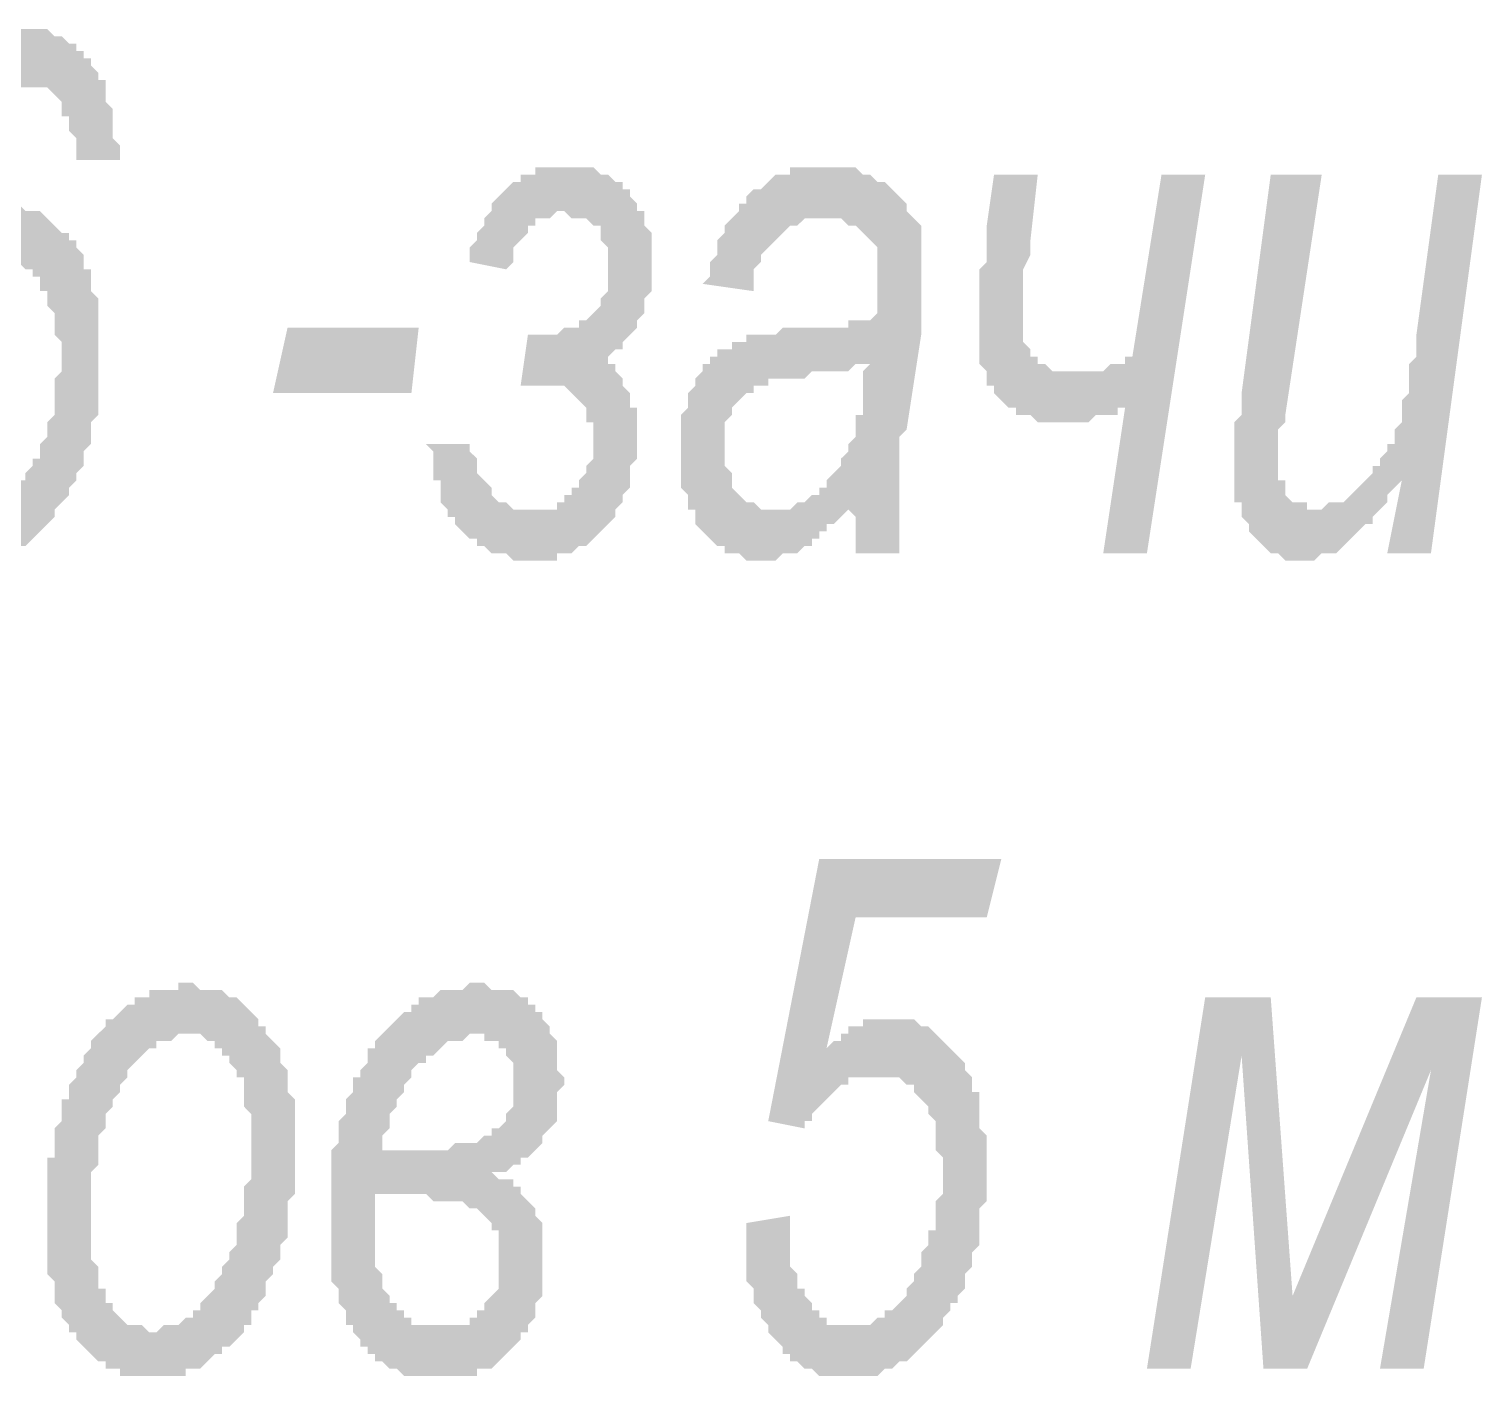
# Model space of a CAD drawing. Header units: millimetres. Extents: x 1372 to 666090, y 1285 to 31551.
# Drawn here: x 514804 to 515636, y 4124 to 4896 of the extents above; entities that cross this region are included whole.
import ezdxf

# ---------------------------------------------------------------- set-up
doc = ezdxf.new("R2010")
doc.units = ezdxf.units.MM
doc.layers.add('PDF _75-АЗ Штамп', color=7, linetype='Continuous')

msp = doc.modelspace()

# ---------------------------------------------------------------- hatches: boundary and pattern name
at = {"layer": 'PDF _75-АЗ Штамп', "transparency": 33554559}
h = msp.add_hatch(color=256, dxfattribs=at)
h.paths.add_polyline_path([(514747.67, 4770.4), (514751.84, 4770.4), (514751.84, 4774.58), (514756.01, 4778.75), (514756.01, 4778.75), (514760.18, 4782.92), (514764.35, 4782.92), (514764.35, 4787.09), (514768.52, 4787.09), (514768.52, 4787.09), (514772.69, 4791.26), (514776.87, 4791.26), (514776.87, 4791.26), (514781.04, 4791.26), (514785.21, 4795.43), (514785.21, 4795.43), (514789.38, 4795.43), (514789.38, 4795.43), (514793.55, 4795.43), (514797.72, 4795.43), (514797.72, 4795.43), (514801.89, 4791.26), (514806.06, 4791.26), (514806.06, 4791.26), (514810.24, 4791.26), (514814.41, 4787.09), (514814.41, 4787.09), (514818.58, 4782.92), (514818.58, 4782.92), (514822.75, 4778.75), (514826.92, 4778.75), (514826.92, 4774.58), (514831.09, 4774.58), (514831.09, 4770.4), (514831.09, 4770.4), (514835.26, 4766.23), (514835.26, 4762.06), (514835.26, 4757.89), (514839.43, 4757.89), (514839.43, 4753.72), (514839.43, 4749.55), (514839.43, 4745.38), (514843.6, 4741.21), (514843.6, 4737.03), (514843.6, 4732.86), (514843.6, 4728.69), (514843.6, 4724.52), (514843.6, 4720.35), (514843.6, 4716.18), (514843.6, 4712.01), (514843.6, 4707.84), (514843.6, 4703.67), (514843.6, 4699.49), (514843.6, 4695.32), (514843.6, 4691.15), (514843.6, 4686.98), (514843.6, 4682.81), (514843.6, 4678.64), (514843.6, 4674.47), (514843.6, 4674.47), (514839.43, 4670.3), (514839.43, 4666.12), (514839.43, 4661.95), (514839.43, 4657.78), (514835.26, 4653.61), (514835.26, 4649.44), (514835.26, 4645.27), (514835.26, 4645.27), (514831.09, 4641.1), (514831.09, 4636.93), (514826.92, 4632.76), (514826.92, 4628.58), (514826.92, 4628.58), (514822.75, 4624.41), (514822.75, 4624.41), (514818.58, 4620.24), (514818.58, 4616.07), (514814.41, 4611.9), (514814.41, 4611.9), (514810.24, 4607.73), (514810.24, 4607.73), (514806.06, 4603.56), (514806.06, 4603.56), (514801.89, 4599.39), (514797.72, 4599.39), (514797.72, 4599.39), (514793.55, 4595.21), (514793.55, 4595.21), (514789.38, 4595.21), (514785.21, 4595.21), (514785.21, 4591.04), (514781.04, 4591.04), (514776.87, 4591.04), (514776.87, 4591.04), (514772.69, 4591.04), (514772.69, 4591.04), (514768.52, 4591.04), (514764.35, 4591.04), (514764.35, 4591.04), (514760.18, 4595.21), (514756.01, 4595.21), (514756.01, 4595.21), (514751.84, 4599.39), (514747.67, 4599.39), (514747.67, 4599.39), (514743.5, 4603.56), (514743.5, 4603.56), (514739.33, 4607.73), (514739.33, 4607.73), (514735.15, 4611.9), (514735.15, 4616.07), (514730.98, 4616.07), (514730.98, 4620.24), (514730.98, 4620.24), (514726.81, 4624.41), (514726.81, 4628.58), (514726.81, 4628.58), (514722.64, 4632.76), (514722.64, 4636.93), (514722.64, 4641.1), (514718.47, 4645.27), (514718.47, 4645.27), (514718.47, 4649.44), (514718.47, 4653.61), (514718.47, 4657.78), (514714.3, 4661.95), (514714.3, 4666.12), (514714.3, 4670.3), (514714.3, 4674.47), (514714.3, 4678.64), (514714.3, 4682.81), (514714.3, 4686.98), (514714.3, 4695.32), (514714.3, 4695.32), (514714.3, 4699.49), (514714.3, 4703.67), (514714.3, 4707.84), (514714.3, 4712.01), (514714.3, 4716.18), (514714.3, 4720.35), (514714.3, 4724.52), (514714.3, 4728.69), (514714.3, 4732.86), (514714.3, 4737.03), (514718.47, 4741.21), (514718.47, 4745.38), (514718.47, 4749.55), (514718.47, 4753.72), (514718.47, 4757.89), (514718.47, 4757.89), (514718.47, 4762.06), (514722.64, 4766.23), (514722.64, 4770.4), (514722.64, 4774.58), (514722.64, 4778.75), (514722.64, 4782.92), (514726.81, 4787.09), (514726.81, 4791.26), (514726.81, 4795.43), (514726.81, 4799.6), (514730.98, 4803.77), (514730.98, 4807.94), (514730.98, 4812.12), (514730.98, 4816.29), (514735.15, 4820.46), (514735.15, 4824.63), (514735.15, 4828.8), (514739.33, 4832.97), (514739.33, 4832.97), (514739.33, 4837.14), (514743.5, 4841.31), (514743.5, 4845.49), (514743.5, 4845.49), (514747.67, 4849.66), (514747.67, 4853.83), (514751.84, 4858), (514751.84, 4858), (514756.01, 4862.17), (514756.01, 4866.34), (514760.18, 4870.51), (514760.18, 4870.51), (514764.35, 4874.68), (514764.35, 4874.68), (514768.52, 4878.85), (514768.52, 4878.85), (514772.69, 4883.03), (514772.69, 4883.03), (514776.87, 4887.2), (514776.87, 4887.2), (514781.04, 4887.2), (514781.04, 4891.37), (514785.21, 4891.37), (514789.38, 4891.37), (514789.38, 4891.37), (514793.55, 4895.54), (514797.72, 4895.54), (514801.89, 4895.54), (514801.89, 4895.54), (514806.06, 4895.54), (514806.06, 4895.54), (514810.24, 4895.54), (514814.41, 4895.54), (514818.58, 4891.37), (514818.58, 4891.37), (514822.75, 4891.37), (514822.75, 4891.37), (514826.92, 4887.2), (514831.09, 4887.2), (514831.09, 4883.03), (514835.26, 4883.03), (514835.26, 4878.85), (514839.43, 4878.85), (514839.43, 4874.68), (514839.43, 4874.68), (514843.6, 4870.51), (514843.6, 4866.34), (514847.78, 4866.34), (514847.78, 4862.17), (514847.78, 4858), (514847.78, 4853.83), (514851.95, 4849.66), (514851.95, 4845.49), (514851.95, 4841.31), (514851.95, 4837.14), (514851.95, 4832.97), (514856.12, 4828.8), (514856.12, 4824.63), (514856.12, 4820.46), (514831.09, 4820.46), (514831.09, 4824.63), (514831.09, 4828.8), (514831.09, 4832.97), (514826.92, 4837.14), (514826.92, 4841.31), (514826.92, 4845.49), (514822.75, 4845.49), (514822.75, 4849.66), (514822.75, 4853.83), (514822.75, 4853.83), (514818.58, 4858), (514818.58, 4858), (514814.41, 4862.17), (514810.24, 4862.17), (514810.24, 4862.17), (514806.06, 4862.17), (514801.89, 4862.17), (514801.89, 4862.17), (514801.89, 4862.17), (514797.72, 4862.17), (514793.55, 4862.17), (514793.55, 4862.17), (514789.38, 4858), (514785.21, 4858), (514785.21, 4858), (514781.04, 4853.83), (514781.04, 4849.66), (514776.87, 4849.66), (514776.87, 4845.49), (514772.69, 4845.49), (514772.69, 4841.31), (514768.52, 4837.14), (514768.52, 4832.97), (514768.52, 4832.97), (514764.35, 4828.8), (514764.35, 4824.63), (514760.18, 4820.46), (514760.18, 4816.29), (514760.18, 4812.12), (514760.18, 4807.94), (514756.01, 4803.77), (514756.01, 4799.6), (514756.01, 4795.43), (514751.84, 4791.26), (514751.84, 4787.09), (514751.84, 4787.09), (514751.84, 4782.92), (514751.84, 4778.75), (514747.67, 4774.58), (514747.67, 4770.4), (514747.67, 4770.4)], flags=0)
h.paths.add_polyline_path([(514739.33, 4678.64), (514739.33, 4674.47), (514739.33, 4670.3), (514739.33, 4666.12), (514739.33, 4661.95), (514739.33, 4657.78), (514743.5, 4657.78), (514743.5, 4653.61), (514743.5, 4649.44), (514747.67, 4645.27), (514747.67, 4641.1), (514747.67, 4641.1), (514751.84, 4636.93), (514751.84, 4632.76), (514756.01, 4632.76), (514756.01, 4628.58), (514760.18, 4628.58), (514760.18, 4624.41), (514764.35, 4624.41), (514768.52, 4624.41), (514768.52, 4620.24), (514772.69, 4620.24), (514772.69, 4620.24), (514776.87, 4620.24), (514776.87, 4620.24), (514781.04, 4620.24), (514781.04, 4624.41), (514785.21, 4624.41), (514789.38, 4624.41), (514789.38, 4628.58), (514793.55, 4628.58), (514793.55, 4632.76), (514797.72, 4632.76), (514797.72, 4636.93), (514801.89, 4636.93), (514801.89, 4641.1), (514806.06, 4645.27), (514806.06, 4649.44), (514810.24, 4649.44), (514810.24, 4653.61), (514810.24, 4657.78), (514814.41, 4661.95), (514814.41, 4661.95), (514814.41, 4666.12), (514814.41, 4670.3), (514818.58, 4674.47), (514818.58, 4678.64), (514818.58, 4682.81), (514818.58, 4686.98), (514818.58, 4691.15), (514818.58, 4695.32), (514822.75, 4699.49), (514822.75, 4703.67), (514822.75, 4703.67), (514822.75, 4707.84), (514822.75, 4716.18), (514818.58, 4720.35), (514818.58, 4724.52), (514818.58, 4728.69), (514818.58, 4728.69), (514818.58, 4732.86), (514814.41, 4737.03), (514814.41, 4741.21), (514814.41, 4745.38), (514810.24, 4745.38), (514810.24, 4749.55), (514810.24, 4753.72), (514806.06, 4753.72), (514806.06, 4757.89), (514801.89, 4757.89), (514797.72, 4762.06), (514797.72, 4762.06), (514793.55, 4762.06), (514793.55, 4766.23), (514789.38, 4766.23), (514785.21, 4766.23), (514785.21, 4766.23), (514781.04, 4766.23), (514781.04, 4766.23), (514776.87, 4762.06), (514776.87, 4762.06), (514772.69, 4762.06), (514768.52, 4762.06), (514768.52, 4757.89), (514764.35, 4757.89), (514764.35, 4753.72), (514760.18, 4749.55), (514760.18, 4749.55), (514756.01, 4745.38), (514756.01, 4741.21), (514751.84, 4741.21), (514751.84, 4737.03), (514751.84, 4737.03), (514747.67, 4732.86), (514747.67, 4728.69), (514747.67, 4724.52), (514743.5, 4720.35), (514743.5, 4720.35), (514743.5, 4716.18), (514743.5, 4712.01), (514743.5, 4707.84), (514739.33, 4703.67), (514739.33, 4699.49), (514739.33, 4695.32), (514739.33, 4691.15), (514739.33, 4686.98), (514739.33, 4682.81), (514739.33, 4678.64)], flags=0)
for points in [[(515077.19, 4757.89), (515056.33, 4762.06), (515056.33, 4766.23), (515056.33, 4770.4), (515060.51, 4774.58), (515060.51, 4778.75), (515060.51, 4778.75), (515064.68, 4782.92), (515064.68, 4787.09), (515068.85, 4791.26), (515068.85, 4795.43), (515068.85, 4795.43), (515073.02, 4799.6), (515073.02, 4799.6), (515077.19, 4803.77), (515077.19, 4803.77), (515081.36, 4807.94), (515081.36, 4807.94), (515085.53, 4807.94), (515085.53, 4812.12), (515089.7, 4812.12), (515093.88, 4812.12), (515093.88, 4816.29), (515098.05, 4816.29), (515102.22, 4816.29), (515102.22, 4816.29), (515106.39, 4816.29), (515110.56, 4816.29), (515110.56, 4816.29), (515114.73, 4816.29), (515118.9, 4816.29), (515123.07, 4816.29), (515127.24, 4816.29), (515127.24, 4816.29), (515131.42, 4812.12), (515135.59, 4812.12), (515135.59, 4812.12), (515139.76, 4807.94), (515139.76, 4807.94), (515143.93, 4807.94), (515143.93, 4803.77), (515148.1, 4803.77), (515148.1, 4803.77), (515148.1, 4799.6), (515152.27, 4795.43), (515152.27, 4791.26), (515156.44, 4791.26), (515156.44, 4787.09), (515156.44, 4782.92), (515160.61, 4778.75), (515160.61, 4774.58), (515160.61, 4770.4), (515160.61, 4766.23), (515160.61, 4762.06), (515160.61, 4762.06), (515160.61, 4757.89), (515160.61, 4753.72), (515160.61, 4749.55), (515160.61, 4745.38), (515156.44, 4741.21), (515156.44, 4737.03), (515156.44, 4732.86), (515156.44, 4732.86), (515152.27, 4728.69), (515152.27, 4728.69), (515152.27, 4724.52), (515148.1, 4720.35), (515148.1, 4720.35), (515143.93, 4716.18), (515143.93, 4712.01), (515139.76, 4712.01), (515135.59, 4707.84), (515135.59, 4707.84), (515135.59, 4707.84), (515135.59, 4703.67), (515139.76, 4703.67), (515139.76, 4699.49), (515143.93, 4695.32), (515143.93, 4695.32), (515143.93, 4691.15), (515148.1, 4686.98), (515148.1, 4682.81), (515148.1, 4678.64), (515152.27, 4678.64), (515152.27, 4674.47), (515152.27, 4670.3), (515152.27, 4666.12), (515152.27, 4661.95), (515152.27, 4657.78), (515152.27, 4653.61), (515152.27, 4649.44), (515148.1, 4645.27), (515148.1, 4641.1), (515148.1, 4641.1), (515148.1, 4636.93), (515148.1, 4632.76), (515143.93, 4628.58), (515143.93, 4624.41), (515139.76, 4620.24), (515139.76, 4620.24), (515139.76, 4616.07), (515135.59, 4611.9), (515135.59, 4611.9), (515131.42, 4607.73), (515131.42, 4607.73), (515127.24, 4603.56), (515127.24, 4603.56), (515123.07, 4599.39), (515123.07, 4599.39), (515118.9, 4599.39), (515114.73, 4595.21), (515114.73, 4595.21), (515110.56, 4595.21), (515106.39, 4595.21), (515106.39, 4591.04), (515102.22, 4591.04), (515098.05, 4591.04), (515093.88, 4591.04), (515093.88, 4591.04), (515093.88, 4591.04), (515089.7, 4591.04), (515085.53, 4591.04), (515081.36, 4591.04), (515081.36, 4591.04), (515077.19, 4595.21), (515073.02, 4595.21), (515073.02, 4595.21), (515068.85, 4595.21), (515064.68, 4599.39), (515064.68, 4599.39), (515060.51, 4599.39), (515060.51, 4603.56), (515056.33, 4603.56), (515056.33, 4603.56), (515052.16, 4607.73), (515052.16, 4607.73), (515047.99, 4611.9), (515047.99, 4616.07), (515043.82, 4616.07), (515043.82, 4620.24), (515043.82, 4620.24), (515039.65, 4624.41), (515039.65, 4628.58), (515039.65, 4632.76), (515039.65, 4636.93), (515035.48, 4636.93), (515035.48, 4641.1), (515035.48, 4645.27), (515035.48, 4649.44), (515035.48, 4653.61), (515031.31, 4657.78), (515056.33, 4657.78), (515056.33, 4653.61), (515060.51, 4649.44), (515060.51, 4649.44), (515060.51, 4645.27), (515060.51, 4641.1), (515064.68, 4636.93), (515064.68, 4636.93), (515068.85, 4632.76), (515068.85, 4628.58), (515068.85, 4628.58), (515073.02, 4624.41), (515073.02, 4624.41), (515077.19, 4624.41), (515081.36, 4620.24), (515081.36, 4620.24), (515085.53, 4620.24), (515089.7, 4620.24), (515089.7, 4620.24), (515093.88, 4620.24), (515098.05, 4620.24), (515098.05, 4620.24), (515102.22, 4620.24), (515106.39, 4620.24), (515106.39, 4624.41), (515110.56, 4624.41), (515110.56, 4628.58), (515114.73, 4628.58), (515114.73, 4632.76), (515118.9, 4632.76), (515118.9, 4636.93), (515123.07, 4641.1), (515123.07, 4645.27), (515123.07, 4645.27), (515127.24, 4649.44), (515127.24, 4653.61), (515127.24, 4657.78), (515127.24, 4657.78), (515127.24, 4666.12), (515127.24, 4670.3), (515123.07, 4670.3), (515123.07, 4674.47), (515123.07, 4678.64), (515118.9, 4682.81), (515118.9, 4682.81), (515114.73, 4686.98), (515114.73, 4686.98), (515110.56, 4691.15), (515110.56, 4691.15), (515106.39, 4691.15), (515106.39, 4691.15), (515102.22, 4691.15), (515102.22, 4691.15), (515098.05, 4691.15), (515093.88, 4691.15), (515093.88, 4691.15), (515089.7, 4691.15), (515085.53, 4691.15), (515085.53, 4691.15), (515089.7, 4720.35), (515093.88, 4720.35), (515093.88, 4720.35), (515093.88, 4720.35), (515098.05, 4720.35), (515102.22, 4720.35), (515106.39, 4720.35), (515110.56, 4724.52), (515110.56, 4724.52), (515114.73, 4724.52), (515118.9, 4724.52), (515118.9, 4728.69), (515123.07, 4728.69), (515123.07, 4728.69), (515127.24, 4732.86), (515127.24, 4732.86), (515131.42, 4737.03), (515131.42, 4741.21), (515131.42, 4741.21), (515135.59, 4745.38), (515135.59, 4749.55), (515135.59, 4753.72), (515135.59, 4757.89), (515135.59, 4757.89), (515135.59, 4766.23), (515135.59, 4770.4), (515135.59, 4770.4), (515131.42, 4774.58), (515131.42, 4778.75), (515131.42, 4782.92), (515127.24, 4782.92), (515127.24, 4782.92), (515123.07, 4787.09), (515123.07, 4787.09), (515118.9, 4787.09), (515118.9, 4787.09), (515114.73, 4787.09), (515110.56, 4791.26), (515110.56, 4791.26), (515106.39, 4791.26), (515102.22, 4787.09), (515102.22, 4787.09), (515098.05, 4787.09), (515093.88, 4787.09), (515093.88, 4782.92), (515089.7, 4782.92), (515089.7, 4782.92), (515089.7, 4778.75), (515085.53, 4774.58), (515085.53, 4774.58), (515081.36, 4770.4), (515081.36, 4766.23), (515081.36, 4762.06), (515077.19, 4757.89)], [(515356.66, 4812.12), (515381.69, 4812.12), (515377.52, 4774.58), (515377.52, 4770.4), (515377.52, 4766.23), (515373.34, 4757.89), (515373.34, 4753.72), (515373.34, 4749.55), (515373.34, 4745.38), (515373.34, 4741.21), (515373.34, 4737.03), (515373.34, 4737.03), (515373.34, 4732.86), (515373.34, 4728.69), (515373.34, 4728.69), (515373.34, 4724.52), (515373.34, 4720.35), (515373.34, 4716.18), (515377.52, 4712.01), (515377.52, 4707.84), (515377.52, 4707.84), (515381.69, 4707.84), (515381.69, 4703.67), (515385.86, 4703.67), (515385.86, 4703.67), (515390.03, 4699.49), (515390.03, 4699.49), (515394.2, 4699.49), (515398.37, 4699.49), (515402.54, 4699.49), (515402.54, 4699.49), (515406.71, 4699.49), (515406.71, 4699.49), (515410.89, 4699.49), (515415.06, 4699.49), (515419.23, 4699.49), (515419.23, 4699.49), (515423.4, 4703.67), (515427.57, 4703.67), (515427.57, 4703.67), (515431.74, 4703.67), (515431.74, 4707.84), (515435.91, 4707.84), (515452.6, 4812.12), (515477.62, 4812.12), (515444.25, 4595.21), (515419.23, 4595.21), (515431.74, 4678.64), (515427.57, 4678.64), (515427.57, 4674.47), (515423.4, 4674.47), (515419.23, 4674.47), (515415.06, 4674.47), (515415.06, 4674.47), (515410.89, 4670.3), (515406.71, 4670.3), (515406.71, 4670.3), (515402.54, 4670.3), (515398.37, 4670.3), (515398.37, 4670.3), (515394.2, 4670.3), (515394.2, 4670.3), (515390.03, 4670.3), (515385.86, 4670.3), (515381.69, 4670.3), (515381.69, 4670.3), (515377.52, 4674.47), (515373.34, 4674.47), (515373.34, 4674.47), (515369.17, 4674.47), (515369.17, 4678.64), (515365, 4678.64), (515360.83, 4682.81), (515360.83, 4682.81), (515360.83, 4682.81), (515356.66, 4686.98), (515356.66, 4691.15), (515352.49, 4691.15), (515352.49, 4695.32), (515352.49, 4699.49), (515348.32, 4703.67), (515348.32, 4703.67), (515348.32, 4707.84), (515348.32, 4712.01), (515348.32, 4716.18), (515348.32, 4720.35), (515348.32, 4724.52), (515348.32, 4724.52), (515348.32, 4728.69), (515348.32, 4728.69), (515348.32, 4732.86), (515348.32, 4737.03), (515348.32, 4737.03), (515348.32, 4741.21), (515348.32, 4745.38), (515348.32, 4749.55), (515348.32, 4757.89), (515352.49, 4762.06), (515352.49, 4766.23), (515352.49, 4774.58), (515352.49, 4778.75), (515352.49, 4782.92)], [(515590.25, 4636.93), (515586.07, 4632.76), (515581.9, 4628.58), (515581.9, 4624.41), (515577.73, 4620.24), (515577.73, 4620.24), (515573.56, 4616.07), (515573.56, 4611.9), (515569.39, 4611.9), (515565.22, 4607.73), (515565.22, 4607.73), (515561.05, 4603.56), (515561.05, 4603.56), (515556.88, 4599.39), (515556.88, 4599.39), (515552.71, 4595.21), (515548.53, 4595.21), (515548.53, 4595.21), (515544.36, 4595.21), (515544.36, 4595.21), (515540.19, 4591.04), (515536.02, 4591.04), (515536.02, 4591.04), (515531.85, 4591.04), (515531.85, 4591.04), (515527.68, 4591.04), (515527.68, 4591.04), (515523.51, 4591.04), (515519.34, 4595.21), (515519.34, 4595.21), (515515.16, 4595.21), (515510.99, 4599.39), (515510.99, 4599.39), (515506.82, 4603.56), (515506.82, 4603.56), (515502.65, 4607.73), (515502.65, 4607.73), (515502.65, 4611.9), (515498.48, 4616.07), (515498.48, 4620.24), (515498.48, 4624.41), (515494.31, 4624.41), (515494.31, 4628.58), (515494.31, 4632.76), (515494.31, 4636.93), (515494.31, 4641.1), (515494.31, 4645.27), (515494.31, 4645.27), (515494.31, 4649.44), (515494.31, 4653.61), (515494.31, 4657.78), (515494.31, 4661.95), (515494.31, 4666.12), (515494.31, 4670.3), (515498.48, 4674.47), (515498.48, 4678.64), (515498.48, 4686.98), (515498.48, 4686.98), (515515.16, 4812.12), (515544.36, 4812.12), (515523.51, 4674.47), (515523.51, 4670.3), (515519.34, 4666.12), (515519.34, 4661.95), (515519.34, 4657.78), (515519.34, 4653.61), (515519.34, 4649.44), (515519.34, 4649.44), (515519.34, 4641.1), (515519.34, 4636.93), (515523.51, 4636.93), (515523.51, 4632.76), (515523.51, 4628.58), (515523.51, 4628.58), (515527.68, 4624.41), (515527.68, 4624.41), (515531.85, 4624.41), (515536.02, 4624.41), (515536.02, 4620.24), (515540.19, 4620.24), (515544.36, 4620.24), (515544.36, 4620.24), (515548.53, 4624.41), (515552.71, 4624.41), (515552.71, 4624.41), (515556.88, 4624.41), (515561.05, 4628.58), (515561.05, 4628.58), (515565.22, 4632.76), (515565.22, 4632.76), (515569.39, 4636.93), (515569.39, 4636.93), (515573.56, 4641.1), (515573.56, 4645.27), (515577.73, 4645.27), (515577.73, 4649.44), (515581.9, 4653.61), (515581.9, 4657.78), (515586.07, 4657.78), (515586.07, 4661.95), (515586.07, 4666.12), (515590.25, 4670.3), (515590.25, 4674.47), (515590.25, 4678.64), (515590.25, 4678.64), (515590.25, 4682.81), (515594.42, 4686.98), (515594.42, 4686.98), (515594.42, 4691.15), (515594.42, 4695.32), (515594.42, 4699.49), (515594.42, 4703.67), (515598.59, 4707.84), (515598.59, 4716.18), (515598.59, 4720.35), (515611.1, 4812.12), (515636.13, 4812.12), (515606.93, 4595.21), (515581.9, 4595.21)], [(515214.84, 4211.47), (515239.87, 4215.64), (515239.87, 4211.47), (515239.87, 4207.3), (515239.87, 4207.3), (515239.87, 4203.12), (515239.87, 4198.95), (515239.87, 4194.78), (515239.87, 4190.61), (515239.87, 4186.44), (515244.04, 4182.27), (515244.04, 4178.1), (515244.04, 4173.93), (515248.21, 4173.93), (515248.21, 4169.75), (515252.38, 4165.58), (515252.38, 4161.41), (515256.55, 4161.41), (515256.55, 4157.24), (515260.72, 4157.24), (515260.72, 4153.07), (515264.89, 4153.07), (515269.06, 4153.07), (515269.06, 4153.07), (515273.24, 4153.07), (515273.24, 4153.07), (515277.41, 4153.07), (515277.41, 4153.07), (515281.58, 4153.07), (515285.75, 4153.07), (515285.75, 4153.07), (515289.92, 4157.24), (515294.09, 4157.24), (515294.09, 4161.41), (515298.26, 4161.41), (515298.26, 4161.41), (515302.43, 4165.58), (515302.43, 4165.58), (515306.61, 4169.75), (515306.61, 4173.93), (515306.61, 4173.93), (515310.78, 4178.1), (515310.78, 4182.27), (515314.95, 4186.44), (515314.95, 4190.61), (515314.95, 4194.78), (515319.12, 4198.95), (515319.12, 4198.95), (515319.12, 4203.12), (515319.12, 4207.3), (515323.29, 4207.3), (515323.29, 4211.47), (515323.29, 4215.64), (515323.29, 4219.81), (515323.29, 4223.98), (515327.46, 4228.15), (515327.46, 4232.32), (515327.46, 4236.49), (515327.46, 4240.66), (515327.46, 4240.66), (515327.46, 4244.84), (515327.46, 4249.01), (515323.29, 4253.18), (515323.29, 4257.35), (515323.29, 4261.52), (515323.29, 4265.69), (515323.29, 4269.86), (515319.12, 4274.03), (515319.12, 4278.21), (515319.12, 4278.21), (515314.95, 4282.38), (515314.95, 4282.38), (515310.78, 4286.55), (515310.78, 4290.72), (515306.61, 4290.72), (515306.61, 4290.72), (515302.43, 4294.89), (515298.26, 4294.89), (515298.26, 4294.89), (515294.09, 4294.89), (515289.92, 4294.89), (515289.92, 4294.89), (515285.75, 4294.89), (515281.58, 4294.89), (515281.58, 4294.89), (515277.41, 4294.89), (515273.24, 4294.89), (515273.24, 4290.72), (515269.06, 4290.72), (515269.06, 4290.72), (515264.89, 4286.55), (515264.89, 4286.55), (515260.72, 4282.38), (515256.55, 4278.21), (515256.55, 4278.21), (515252.38, 4274.03), (515252.38, 4269.86), (515248.21, 4269.86), (515248.21, 4265.69), (515227.35, 4269.86), (515256.55, 4420.03), (515360.83, 4420.03), (515352.49, 4386.66), (515277.41, 4386.66), (515260.72, 4311.57), (515260.72, 4311.57), (515264.89, 4315.75), (515269.06, 4315.75), (515269.06, 4319.92), (515273.24, 4319.92), (515273.24, 4324.09), (515277.41, 4324.09), (515277.41, 4324.09), (515281.58, 4324.09), (515281.58, 4328.26), (515285.75, 4328.26), (515289.92, 4328.26), (515294.09, 4328.26), (515294.09, 4328.26), (515298.26, 4328.26), (515298.26, 4328.26), (515302.43, 4328.26), (515306.61, 4328.26), (515310.78, 4328.26), (515310.78, 4328.26), (515314.95, 4324.09), (515314.95, 4324.09), (515319.12, 4324.09), (515323.29, 4319.92), (515323.29, 4319.92), (515327.46, 4315.75), (515327.46, 4315.75), (515331.63, 4311.57), (515331.63, 4311.57), (515335.8, 4307.4), (515335.8, 4307.4), (515339.98, 4303.23), (515339.98, 4299.06), (515339.98, 4299.06), (515344.15, 4294.89), (515344.15, 4290.72), (515344.15, 4286.55), (515348.32, 4286.55), (515348.32, 4282.38), (515348.32, 4278.21), (515348.32, 4274.03), (515348.32, 4269.86), (515348.32, 4265.69), (515352.49, 4261.52), (515352.49, 4257.35), (515352.49, 4253.18), (515352.49, 4249.01), (515352.49, 4244.84), (515352.49, 4240.66), (515352.49, 4236.49), (515352.49, 4232.32), (515352.49, 4228.15), (515352.49, 4223.98), (515348.32, 4219.81), (515348.32, 4215.64), (515348.32, 4211.47), (515348.32, 4207.3), (515348.32, 4203.12), (515348.32, 4198.95), (515344.15, 4194.78), (515344.15, 4194.78), (515344.15, 4190.61), (515344.15, 4186.44), (515339.98, 4182.27), (515339.98, 4178.1), (515339.98, 4173.93), (515335.8, 4169.75), (515335.8, 4165.58), (515331.63, 4165.58), (515331.63, 4161.41), (515327.46, 4157.24), (515327.46, 4153.07), (515327.46, 4153.07), (515323.29, 4148.9), (515323.29, 4148.9), (515319.12, 4144.73), (515314.95, 4140.56), (515314.95, 4140.56), (515310.78, 4136.39), (515310.78, 4136.39), (515306.61, 4132.21), (515302.43, 4132.21), (515302.43, 4132.21), (515298.26, 4128.04), (515298.26, 4128.04), (515294.09, 4128.04), (515289.92, 4123.87), (515289.92, 4123.87), (515285.75, 4123.87), (515281.58, 4123.87), (515281.58, 4123.87), (515277.41, 4123.87), (515273.24, 4123.87), (515273.24, 4123.87), (515269.06, 4123.87), (515264.89, 4123.87), (515264.89, 4123.87), (515260.72, 4123.87), (515256.55, 4123.87), (515256.55, 4123.87), (515252.38, 4128.04), (515248.21, 4128.04), (515248.21, 4128.04), (515244.04, 4132.21), (515244.04, 4132.21), (515239.87, 4132.21), (515239.87, 4136.39), (515235.7, 4136.39), (515235.7, 4140.56), (515231.52, 4144.73), (515231.52, 4144.73), (515227.35, 4148.9), (515227.35, 4153.07), (515223.18, 4157.24), (515223.18, 4157.24), (515223.18, 4161.41), (515219.01, 4165.58), (515219.01, 4169.75), (515219.01, 4173.93), (515214.84, 4178.1), (515214.84, 4182.27), (515214.84, 4186.44), (515214.84, 4190.61), (515214.84, 4194.78), (515214.84, 4198.95), (515214.84, 4198.95), (515214.84, 4203.12), (515214.84, 4207.3), (515214.84, 4211.47), (515214.84, 4211.47)], [(515477.62, 4340.77), (515515.16, 4340.77), (515527.68, 4169.75), (515598.59, 4340.77), (515636.13, 4340.77), (515602.76, 4128.04), (515577.73, 4128.04), (515606.93, 4299.06), (515536.02, 4128.04), (515510.99, 4128.04), (515498.48, 4307.4), (515469.28, 4128.04), (515444.25, 4128.04)]]:
    msp.add_hatch(color=256, dxfattribs=at).paths.add_polyline_path(points)
h = msp.add_hatch(color=256, dxfattribs=at)
h.paths.add_polyline_path([(515273.24, 4624.41), (515273.24, 4620.24), (515269.06, 4616.07), (515269.06, 4616.07), (515264.89, 4611.9), (515260.72, 4611.9), (515260.72, 4607.73), (515256.55, 4607.73), (515256.55, 4603.56), (515252.38, 4603.56), (515252.38, 4599.39), (515248.21, 4599.39), (515248.21, 4599.39), (515244.04, 4595.21), (515239.87, 4595.21), (515239.87, 4595.21), (515235.7, 4595.21), (515231.52, 4591.04), (515231.52, 4591.04), (515227.35, 4591.04), (515223.18, 4591.04), (515223.18, 4591.04), (515219.01, 4591.04), (515214.84, 4591.04), (515214.84, 4591.04), (515210.67, 4595.21), (515206.5, 4595.21), (515206.5, 4595.21), (515202.33, 4595.21), (515202.33, 4599.39), (515198.15, 4599.39), (515193.98, 4603.56), (515193.98, 4603.56), (515189.81, 4607.73), (515189.81, 4607.73), (515185.64, 4611.9), (515185.64, 4616.07), (515185.64, 4620.24), (515181.47, 4620.24), (515181.47, 4624.41), (515181.47, 4628.58), (515177.3, 4632.76), (515177.3, 4636.93), (515177.3, 4641.1), (515177.3, 4645.27), (515177.3, 4649.44), (515177.3, 4653.61), (515177.3, 4653.61), (515177.3, 4657.78), (515177.3, 4661.95), (515177.3, 4666.12), (515177.3, 4670.3), (515177.3, 4674.47), (515181.47, 4678.64), (515181.47, 4682.81), (515181.47, 4686.98), (515181.47, 4686.98), (515185.64, 4691.15), (515185.64, 4691.15), (515185.64, 4695.32), (515189.81, 4699.49), (515189.81, 4703.67), (515193.98, 4703.67), (515193.98, 4707.84), (515198.15, 4707.84), (515198.15, 4712.01), (515202.33, 4712.01), (515206.5, 4712.01), (515206.5, 4716.18), (515210.67, 4716.18), (515214.84, 4716.18), (515214.84, 4720.35), (515219.01, 4720.35), (515219.01, 4720.35), (515223.18, 4720.35), (515223.18, 4720.35), (515227.35, 4720.35), (515227.35, 4720.35), (515231.52, 4720.35), (515235.7, 4724.52), (515235.7, 4724.52), (515239.87, 4724.52), (515244.04, 4724.52), (515248.21, 4724.52), (515252.38, 4724.52), (515252.38, 4724.52), (515256.55, 4724.52), (515260.72, 4724.52), (515264.89, 4724.52), (515269.06, 4724.52), (515273.24, 4724.52), (515273.24, 4728.69), (515277.41, 4728.69), (515281.58, 4728.69), (515281.58, 4728.69), (515285.75, 4728.69), (515285.75, 4728.69), (515289.92, 4732.86), (515289.92, 4732.86), (515289.92, 4737.03), (515289.92, 4741.21), (515289.92, 4745.38), (515289.92, 4749.55), (515289.92, 4753.72), (515289.92, 4757.89), (515289.92, 4757.89), (515289.92, 4762.06), (515289.92, 4766.23), (515289.92, 4770.4), (515289.92, 4770.4), (515285.75, 4774.58), (515285.75, 4774.58), (515281.58, 4778.75), (515281.58, 4778.75), (515277.41, 4782.92), (515277.41, 4782.92), (515273.24, 4782.92), (515269.06, 4787.09), (515269.06, 4787.09), (515264.89, 4787.09), (515260.72, 4787.09), (515260.72, 4787.09), (515256.55, 4787.09), (515252.38, 4787.09), (515248.21, 4787.09), (515248.21, 4787.09), (515244.04, 4782.92), (515239.87, 4782.92), (515239.87, 4782.92), (515235.7, 4778.75), (515235.7, 4778.75), (515231.52, 4774.58), (515231.52, 4774.58), (515227.35, 4770.4), (515227.35, 4770.4), (515223.18, 4766.23), (515223.18, 4762.06), (515219.01, 4757.89), (515219.01, 4753.72), (515219.01, 4749.55), (515219.01, 4749.55), (515219.01, 4745.38), (515189.81, 4749.55), (515193.98, 4753.72), (515193.98, 4757.89), (515193.98, 4762.06), (515198.15, 4766.23), (515198.15, 4770.4), (515198.15, 4774.58), (515202.33, 4778.75), (515202.33, 4778.75), (515202.33, 4782.92), (515206.5, 4787.09), (515206.5, 4787.09), (515210.67, 4791.26), (515210.67, 4795.43), (515214.84, 4795.43), (515214.84, 4799.6), (515214.84, 4799.6), (515219.01, 4803.77), (515219.01, 4803.77), (515223.18, 4803.77), (515227.35, 4807.94), (515227.35, 4807.94), (515231.52, 4812.12), (515231.52, 4812.12), (515235.7, 4812.12), (515239.87, 4812.12), (515239.87, 4816.29), (515244.04, 4816.29), (515248.21, 4816.29), (515252.38, 4816.29), (515252.38, 4816.29), (515256.55, 4816.29), (515260.72, 4816.29), (515260.72, 4816.29), (515264.89, 4816.29), (515264.89, 4816.29), (515269.06, 4816.29), (515273.24, 4816.29), (515277.41, 4816.29), (515277.41, 4816.29), (515281.58, 4812.12), (515285.75, 4812.12), (515285.75, 4812.12), (515289.92, 4807.94), (515289.92, 4807.94), (515294.09, 4807.94), (515298.26, 4803.77), (515298.26, 4803.77), (515302.43, 4799.6), (515302.43, 4799.6), (515302.43, 4799.6), (515306.61, 4795.43), (515306.61, 4791.26), (515310.78, 4787.09), (515310.78, 4787.09), (515314.95, 4782.92), (515314.95, 4778.75), (515314.95, 4774.58), (515314.95, 4770.4), (515314.95, 4766.23), (515314.95, 4762.06), (515314.95, 4762.06), (515314.95, 4757.89), (515314.95, 4753.72), (515314.95, 4749.55), (515314.95, 4745.38), (515314.95, 4741.21), (515314.95, 4737.03), (515314.95, 4732.86), (515314.95, 4728.69), (515314.95, 4724.52), (515314.95, 4720.35), (515306.61, 4666.12), (515302.43, 4661.95), (515302.43, 4657.78), (515302.43, 4653.61), (515302.43, 4649.44), (515302.43, 4645.27), (515302.43, 4641.1), (515302.43, 4636.93), (515302.43, 4632.76), (515302.43, 4628.58), (515302.43, 4624.41), (515302.43, 4624.41), (515302.43, 4624.41), (515302.43, 4620.24), (515302.43, 4616.07), (515302.43, 4611.9), (515302.43, 4607.73), (515302.43, 4603.56), (515302.43, 4599.39), (515302.43, 4595.21), (515277.41, 4595.21), (515277.41, 4599.39), (515277.41, 4603.56), (515277.41, 4607.73), (515277.41, 4611.9), (515277.41, 4616.07), (515273.24, 4620.24), (515273.24, 4624.41)], flags=0)
h.paths.add_polyline_path([(515285.75, 4703.67), (515281.58, 4703.67), (515277.41, 4703.67), (515277.41, 4703.67), (515273.24, 4699.49), (515273.24, 4699.49), (515269.06, 4699.49), (515269.06, 4699.49), (515264.89, 4699.49), (515264.89, 4699.49), (515260.72, 4699.49), (515256.55, 4699.49), (515252.38, 4699.49), (515252.38, 4699.49), (515248.21, 4695.32), (515244.04, 4695.32), (515239.87, 4695.32), (515239.87, 4695.32), (515235.7, 4695.32), (515231.52, 4695.32), (515227.35, 4695.32), (515227.35, 4691.15), (515223.18, 4691.15), (515223.18, 4691.15), (515219.01, 4691.15), (515219.01, 4691.15), (515219.01, 4686.98), (515214.84, 4686.98), (515210.67, 4682.81), (515210.67, 4682.81), (515206.5, 4678.64), (515206.5, 4678.64), (515206.5, 4674.47), (515206.5, 4674.47), (515202.33, 4670.3), (515202.33, 4666.12), (515202.33, 4661.95), (515202.33, 4657.78), (515202.33, 4653.61), (515202.33, 4649.44), (515202.33, 4645.27), (515202.33, 4645.27), (515206.5, 4641.1), (515206.5, 4636.93), (515206.5, 4632.76), (515210.67, 4628.58), (515210.67, 4628.58), (515210.67, 4628.58), (515214.84, 4624.41), (515214.84, 4624.41), (515219.01, 4624.41), (515223.18, 4620.24), (515223.18, 4620.24), (515227.35, 4620.24), (515231.52, 4620.24), (515231.52, 4620.24), (515231.52, 4620.24), (515235.7, 4620.24), (515239.87, 4620.24), (515239.87, 4620.24), (515244.04, 4624.41), (515248.21, 4624.41), (515248.21, 4624.41), (515252.38, 4628.58), (515256.55, 4628.58), (515256.55, 4632.76), (515260.72, 4632.76), (515260.72, 4636.93), (515264.89, 4641.1), (515264.89, 4641.1), (515269.06, 4645.27), (515269.06, 4649.44), (515273.24, 4653.61), (515273.24, 4653.61), (515273.24, 4657.78), (515273.24, 4657.78), (515277.41, 4661.95), (515277.41, 4666.12), (515277.41, 4670.3), (515277.41, 4674.47), (515281.58, 4674.47), (515281.58, 4678.64), (515281.58, 4682.81), (515281.58, 4686.98), (515281.58, 4695.32), (515281.58, 4699.49), (515285.75, 4703.67), (515285.75, 4703.67)], flags=0)
h = msp.add_hatch(color=256, dxfattribs=at)
h.paths.add_polyline_path([(514814.41, 4207.3), (514814.41, 4211.47), (514814.41, 4215.64), (514814.41, 4223.98), (514814.41, 4228.15), (514814.41, 4232.32), (514814.41, 4236.49), (514814.41, 4240.66), (514814.41, 4244.84), (514814.41, 4249.01), (514818.58, 4249.01), (514818.58, 4253.18), (514818.58, 4257.35), (514818.58, 4261.52), (514818.58, 4265.69), (514822.75, 4269.86), (514822.75, 4274.03), (514822.75, 4278.21), (514822.75, 4282.38), (514826.92, 4282.38), (514826.92, 4286.55), (514826.92, 4290.72), (514831.09, 4294.89), (514831.09, 4299.06), (514831.09, 4299.06), (514835.26, 4303.23), (514835.26, 4307.4), (514839.43, 4311.57), (514839.43, 4311.57), (514839.43, 4315.75), (514843.6, 4319.92), (514843.6, 4319.92), (514847.78, 4324.09), (514847.78, 4328.26), (514851.95, 4328.26), (514856.12, 4332.43), (514856.12, 4332.43), (514860.29, 4336.6), (514860.29, 4336.6), (514864.46, 4336.6), (514864.46, 4340.77), (514868.63, 4340.77), (514872.8, 4340.77), (514872.8, 4344.94), (514876.97, 4344.94), (514881.15, 4344.94), (514881.15, 4344.94), (514885.32, 4344.94), (514889.49, 4344.94), (514889.49, 4349.12), (514893.66, 4349.12), (514893.66, 4349.12), (514897.83, 4349.12), (514902, 4344.94), (514906.17, 4344.94), (514906.17, 4344.94), (514910.34, 4344.94), (514914.51, 4344.94), (514914.51, 4344.94), (514918.69, 4340.77), (514922.86, 4340.77), (514922.86, 4340.77), (514927.03, 4336.6), (514927.03, 4336.6), (514931.2, 4332.43), (514931.2, 4332.43), (514935.37, 4328.26), (514935.37, 4324.09), (514939.54, 4324.09), (514939.54, 4324.09), (514939.54, 4319.92), (514943.71, 4315.75), (514943.71, 4315.75), (514947.88, 4311.57), (514947.88, 4307.4), (514947.88, 4303.23), (514952.06, 4299.06), (514952.06, 4299.06), (514952.06, 4294.89), (514952.06, 4290.72), (514952.06, 4286.55), (514956.23, 4282.38), (514956.23, 4278.21), (514956.23, 4274.03), (514956.23, 4269.86), (514956.23, 4265.69), (514956.23, 4261.52), (514956.23, 4257.35), (514956.23, 4253.18), (514956.23, 4249.01), (514956.23, 4244.84), (514956.23, 4240.66), (514956.23, 4236.49), (514956.23, 4232.32), (514956.23, 4228.15), (514952.06, 4223.98), (514952.06, 4219.81), (514952.06, 4215.64), (514952.06, 4211.47), (514952.06, 4207.3), (514952.06, 4203.12), (514947.88, 4198.95), (514947.88, 4194.78), (514947.88, 4194.78), (514947.88, 4190.61), (514943.71, 4186.44), (514943.71, 4186.44), (514943.71, 4182.27), (514939.54, 4178.1), (514939.54, 4173.93), (514939.54, 4169.75), (514935.37, 4165.58), (514935.37, 4161.41), (514931.2, 4161.41), (514931.2, 4157.24), (514931.2, 4153.07), (514927.03, 4153.07), (514927.03, 4148.9), (514922.86, 4144.73), (514922.86, 4144.73), (514918.69, 4140.56), (514914.51, 4140.56), (514914.51, 4140.56), (514914.51, 4136.39), (514910.34, 4136.39), (514906.17, 4132.21), (514906.17, 4132.21), (514902, 4128.04), (514902, 4128.04), (514897.83, 4128.04), (514893.66, 4128.04), (514893.66, 4123.87), (514889.49, 4123.87), (514885.32, 4123.87), (514885.32, 4123.87), (514881.15, 4123.87), (514876.97, 4123.87), (514876.97, 4123.87), (514876.97, 4123.87), (514872.8, 4123.87), (514868.63, 4123.87), (514864.46, 4123.87), (514864.46, 4123.87), (514860.29, 4123.87), (514856.12, 4123.87), (514856.12, 4128.04), (514851.95, 4128.04), (514847.78, 4128.04), (514847.78, 4132.21), (514843.6, 4132.21), (514843.6, 4132.21), (514839.43, 4136.39), (514839.43, 4136.39), (514835.26, 4140.56), (514835.26, 4140.56), (514831.09, 4144.73), (514831.09, 4148.9), (514826.92, 4148.9), (514826.92, 4153.07), (514822.75, 4157.24), (514822.75, 4161.41), (514822.75, 4161.41), (514818.58, 4165.58), (514818.58, 4169.75), (514818.58, 4173.93), (514818.58, 4178.1), (514814.41, 4182.27), (514814.41, 4186.44), (514814.41, 4190.61), (514814.41, 4194.78), (514814.41, 4198.95), (514814.41, 4203.12), (514814.41, 4207.3), (514814.41, 4207.3)], flags=0)
h.paths.add_polyline_path([(514839.43, 4211.47), (514839.43, 4207.3), (514839.43, 4203.12), (514839.43, 4198.95), (514839.43, 4194.78), (514839.43, 4190.61), (514843.6, 4186.44), (514843.6, 4182.27), (514843.6, 4178.1), (514843.6, 4173.93), (514847.78, 4173.93), (514847.78, 4169.75), (514847.78, 4165.58), (514847.78, 4165.58), (514851.95, 4165.58), (514851.95, 4161.41), (514856.12, 4157.24), (514856.12, 4157.24), (514860.29, 4153.07), (514864.46, 4153.07), (514864.46, 4153.07), (514868.63, 4153.07), (514872.8, 4148.9), (514872.8, 4148.9), (514876.97, 4148.9), (514876.97, 4148.9), (514881.15, 4153.07), (514885.32, 4153.07), (514885.32, 4153.07), (514889.49, 4153.07), (514893.66, 4157.24), (514893.66, 4157.24), (514897.83, 4157.24), (514897.83, 4161.41), (514902, 4161.41), (514902, 4165.58), (514906.17, 4169.75), (514906.17, 4169.75), (514910.34, 4173.93), (514910.34, 4173.93), (514910.34, 4178.1), (514914.51, 4182.27), (514914.51, 4186.44), (514918.69, 4190.61), (514918.69, 4190.61), (514918.69, 4194.78), (514922.86, 4198.95), (514922.86, 4203.12), (514922.86, 4207.3), (514922.86, 4211.47), (514927.03, 4215.64), (514927.03, 4219.81), (514927.03, 4219.81), (514927.03, 4223.98), (514927.03, 4228.15), (514927.03, 4232.32), (514931.2, 4236.49), (514931.2, 4240.66), (514931.2, 4244.84), (514931.2, 4249.01), (514931.2, 4253.18), (514931.2, 4257.35), (514931.2, 4257.35), (514931.2, 4261.52), (514931.2, 4265.69), (514931.2, 4269.86), (514931.2, 4274.03), (514927.03, 4278.21), (514927.03, 4282.38), (514927.03, 4286.55), (514927.03, 4290.72), (514927.03, 4294.89), (514922.86, 4294.89), (514922.86, 4299.06), (514918.69, 4303.23), (514918.69, 4303.23), (514918.69, 4307.4), (514914.51, 4307.4), (514914.51, 4311.57), (514910.34, 4311.57), (514910.34, 4315.75), (514906.17, 4315.75), (514906.17, 4315.75), (514902, 4319.92), (514897.83, 4319.92), (514893.66, 4319.92), (514893.66, 4319.92), (514893.66, 4319.92), (514889.49, 4319.92), (514885.32, 4315.75), (514881.15, 4315.75), (514881.15, 4315.75), (514876.97, 4315.75), (514876.97, 4311.57), (514872.8, 4311.57), (514872.8, 4311.57), (514868.63, 4307.4), (514868.63, 4307.4), (514864.46, 4303.23), (514864.46, 4303.23), (514860.29, 4299.06), (514860.29, 4294.89), (514856.12, 4290.72), (514856.12, 4290.72), (514856.12, 4286.55), (514851.95, 4282.38), (514851.95, 4278.21), (514851.95, 4278.21), (514847.78, 4274.03), (514847.78, 4269.86), (514847.78, 4265.69), (514843.6, 4261.52), (514843.6, 4257.35), (514843.6, 4253.18), (514843.6, 4249.01), (514843.6, 4244.84), (514839.43, 4240.66), (514839.43, 4236.49), (514839.43, 4232.32), (514839.43, 4228.15), (514839.43, 4223.98), (514839.43, 4219.81), (514839.43, 4215.64), (514839.43, 4211.47), (514839.43, 4211.47)], flags=0)
h = msp.add_hatch(color=256, dxfattribs=at)
h.paths.add_polyline_path([(515068.85, 4240.66), (515073.02, 4236.49), (515077.19, 4236.49), (515081.36, 4236.49), (515081.36, 4232.32), (515085.53, 4232.32), (515085.53, 4228.15), (515089.7, 4223.98), (515089.7, 4223.98), (515093.88, 4219.81), (515093.88, 4215.64), (515093.88, 4215.64), (515098.05, 4211.47), (515098.05, 4207.3), (515098.05, 4203.12), (515098.05, 4198.95), (515098.05, 4194.78), (515098.05, 4190.61), (515098.05, 4190.61), (515098.05, 4186.44), (515098.05, 4182.27), (515098.05, 4178.1), (515098.05, 4173.93), (515098.05, 4169.75), (515098.05, 4169.75), (515093.88, 4165.58), (515093.88, 4161.41), (515093.88, 4157.24), (515089.7, 4153.07), (515089.7, 4148.9), (515085.53, 4148.9), (515085.53, 4144.73), (515085.53, 4144.73), (515081.36, 4140.56), (515081.36, 4140.56), (515077.19, 4136.39), (515077.19, 4136.39), (515073.02, 4132.21), (515073.02, 4132.21), (515068.85, 4128.04), (515064.68, 4128.04), (515064.68, 4128.04), (515060.51, 4128.04), (515060.51, 4123.87), (515056.33, 4123.87), (515052.16, 4123.87), (515047.99, 4123.87), (515047.99, 4123.87), (515043.82, 4123.87), (515039.65, 4123.87), (515039.65, 4123.87), (515035.48, 4123.87), (515031.31, 4123.87), (515027.14, 4123.87), (515027.14, 4123.87), (515022.97, 4123.87), (515018.79, 4123.87), (515018.79, 4123.87), (515014.62, 4128.04), (515010.45, 4128.04), (515010.45, 4128.04), (515006.28, 4132.21), (515006.28, 4132.21), (515002.11, 4132.21), (515002.11, 4136.39), (514997.94, 4136.39), (514997.94, 4140.56), (514993.77, 4140.56), (514993.77, 4144.73), (514989.6, 4148.9), (514989.6, 4153.07), (514985.42, 4153.07), (514985.42, 4157.24), (514985.42, 4161.41), (514981.25, 4165.58), (514981.25, 4165.58), (514981.25, 4169.75), (514981.25, 4173.93), (514977.08, 4178.1), (514977.08, 4182.27), (514977.08, 4186.44), (514977.08, 4190.61), (514977.08, 4194.78), (514977.08, 4198.95), (514977.08, 4203.12), (514977.08, 4207.3), (514977.08, 4207.3), (514977.08, 4211.47), (514977.08, 4215.64), (514977.08, 4219.81), (514977.08, 4223.98), (514977.08, 4228.15), (514977.08, 4232.32), (514977.08, 4236.49), (514977.08, 4240.66), (514977.08, 4244.84), (514977.08, 4249.01), (514977.08, 4253.18), (514981.25, 4257.35), (514981.25, 4261.52), (514981.25, 4265.69), (514981.25, 4269.86), (514985.42, 4274.03), (514985.42, 4274.03), (514985.42, 4278.21), (514985.42, 4282.38), (514989.6, 4286.55), (514989.6, 4290.72), (514989.6, 4294.89), (514993.77, 4294.89), (514993.77, 4299.06), (514997.94, 4303.23), (514997.94, 4307.4), (514997.94, 4307.4), (514997.94, 4311.57), (515002.11, 4311.57), (515002.11, 4315.75), (515006.28, 4319.92), (515006.28, 4319.92), (515010.45, 4324.09), (515010.45, 4324.09), (515014.62, 4328.26), (515014.62, 4328.26), (515018.79, 4332.43), (515022.97, 4332.43), (515022.97, 4336.6), (515027.14, 4336.6), (515027.14, 4340.77), (515031.31, 4340.77), (515035.48, 4340.77), (515035.48, 4340.77), (515039.65, 4344.94), (515043.82, 4344.94), (515043.82, 4344.94), (515047.99, 4344.94), (515052.16, 4344.94), (515052.16, 4344.94), (515056.33, 4349.12), (515060.51, 4349.12), (515060.51, 4349.12), (515064.68, 4349.12), (515068.85, 4344.94), (515068.85, 4344.94), (515073.02, 4344.94), (515077.19, 4344.94), (515077.19, 4344.94), (515081.36, 4344.94), (515085.53, 4340.77), (515085.53, 4340.77), (515089.7, 4340.77), (515089.7, 4336.6), (515093.88, 4336.6), (515093.88, 4332.43), (515098.05, 4332.43), (515098.05, 4328.26), (515102.22, 4324.09), (515102.22, 4324.09), (515102.22, 4319.92), (515106.39, 4315.75), (515106.39, 4311.57), (515106.39, 4307.4), (515106.39, 4303.23), (515106.39, 4299.06), (515110.56, 4294.89), (515110.56, 4294.89), (515110.56, 4290.72), (515106.39, 4286.55), (515106.39, 4282.38), (515106.39, 4278.21), (515106.39, 4274.03), (515106.39, 4269.86), (515102.22, 4265.69), (515102.22, 4265.69), (515098.05, 4261.52), (515098.05, 4261.52), (515098.05, 4257.35), (515093.88, 4253.18), (515093.88, 4253.18), (515089.7, 4249.01), (515089.7, 4249.01), (515085.53, 4249.01), (515085.53, 4244.84), (515081.36, 4244.84), (515077.19, 4240.66), (515073.02, 4240.66), (515073.02, 4240.66), (515068.85, 4240.66)], flags=0)
h.paths.add_polyline_path([(515006.28, 4253.18), (515010.45, 4253.18), (515014.62, 4253.18), (515014.62, 4253.18), (515018.79, 4253.18), (515022.97, 4253.18), (515022.97, 4253.18), (515022.97, 4253.18), (515027.14, 4253.18), (515031.31, 4253.18), (515035.48, 4253.18), (515039.65, 4253.18), (515039.65, 4253.18), (515043.82, 4253.18), (515047.99, 4257.35), (515052.16, 4257.35), (515052.16, 4257.35), (515056.33, 4257.35), (515056.33, 4257.35), (515060.51, 4257.35), (515064.68, 4261.52), (515064.68, 4261.52), (515068.85, 4261.52), (515068.85, 4261.52), (515068.85, 4265.69), (515073.02, 4265.69), (515077.19, 4269.86), (515077.19, 4274.03), (515077.19, 4274.03), (515081.36, 4278.21), (515081.36, 4282.38), (515081.36, 4286.55), (515081.36, 4290.72), (515081.36, 4290.72), (515081.36, 4294.89), (515081.36, 4299.06), (515081.36, 4303.23), (515077.19, 4307.4), (515077.19, 4307.4), (515077.19, 4311.57), (515073.02, 4311.57), (515073.02, 4315.75), (515068.85, 4315.75), (515064.68, 4315.75), (515064.68, 4319.92), (515060.51, 4319.92), (515060.51, 4319.92), (515056.33, 4319.92), (515052.16, 4315.75), (515052.16, 4315.75), (515047.99, 4315.75), (515043.82, 4315.75), (515043.82, 4315.75), (515039.65, 4311.57), (515039.65, 4311.57), (515035.48, 4307.4), (515031.31, 4307.4), (515031.31, 4303.23), (515027.14, 4303.23), (515027.14, 4303.23), (515022.97, 4299.06), (515022.97, 4294.89), (515022.97, 4294.89), (515018.79, 4290.72), (515018.79, 4286.55), (515014.62, 4282.38), (515014.62, 4282.38), (515014.62, 4278.21), (515010.45, 4274.03), (515010.45, 4269.86), (515010.45, 4265.69), (515006.28, 4261.52), (515006.28, 4257.35), (515006.28, 4253.18)], flags=0)
h.paths.add_polyline_path([(515002.11, 4228.15), (515002.11, 4223.98), (515002.11, 4219.81), (515002.11, 4215.64), (515002.11, 4211.47), (515002.11, 4207.3), (515002.11, 4203.12), (515002.11, 4198.95), (515002.11, 4194.78), (515002.11, 4190.61), (515002.11, 4186.44), (515002.11, 4186.44), (515006.28, 4182.27), (515006.28, 4178.1), (515006.28, 4173.93), (515010.45, 4169.75), (515010.45, 4169.75), (515010.45, 4165.58), (515014.62, 4165.58), (515014.62, 4161.41), (515018.79, 4161.41), (515018.79, 4157.24), (515022.97, 4157.24), (515022.97, 4153.07), (515027.14, 4153.07), (515031.31, 4153.07), (515031.31, 4153.07), (515035.48, 4153.07), (515039.65, 4153.07), (515039.65, 4153.07), (515043.82, 4153.07), (515047.99, 4153.07), (515047.99, 4153.07), (515052.16, 4153.07), (515056.33, 4153.07), (515056.33, 4157.24), (515060.51, 4157.24), (515060.51, 4161.41), (515064.68, 4161.41), (515064.68, 4161.41), (515064.68, 4165.58), (515068.85, 4169.75), (515068.85, 4169.75), (515073.02, 4173.93), (515073.02, 4178.1), (515073.02, 4182.27), (515073.02, 4186.44), (515073.02, 4190.61), (515073.02, 4194.78), (515073.02, 4198.95), (515073.02, 4203.12), (515073.02, 4207.3), (515068.85, 4207.3), (515068.85, 4211.47), (515064.68, 4215.64), (515064.68, 4215.64), (515060.51, 4219.81), (515060.51, 4219.81), (515060.51, 4219.81), (515056.33, 4219.81), (515056.33, 4219.81), (515052.16, 4223.98), (515052.16, 4223.98), (515047.99, 4223.98), (515047.99, 4223.98), (515043.82, 4223.98), (515039.65, 4223.98), (515035.48, 4223.98), (515035.48, 4223.98), (515031.31, 4228.15), (515027.14, 4228.15), (515022.97, 4228.15), (515018.79, 4228.15), (515014.62, 4228.15), (515014.62, 4228.15), (515010.45, 4228.15), (515010.45, 4228.15), (515006.28, 4228.15), (515002.11, 4228.15)], flags=0)

# ---------------------------------------------------------------- linework, layer by layer
at = {"layer": 'PDF _75-АЗ Штамп', "lineweight": 18, "transparency": 33554559}
msp.add_solid([(514943.71, 4686.98), (514952.06, 4724.52), (515022.97, 4686.98), (515027.14, 4724.52)], dxfattribs=at)

doc.saveas('drawing.dxf')
